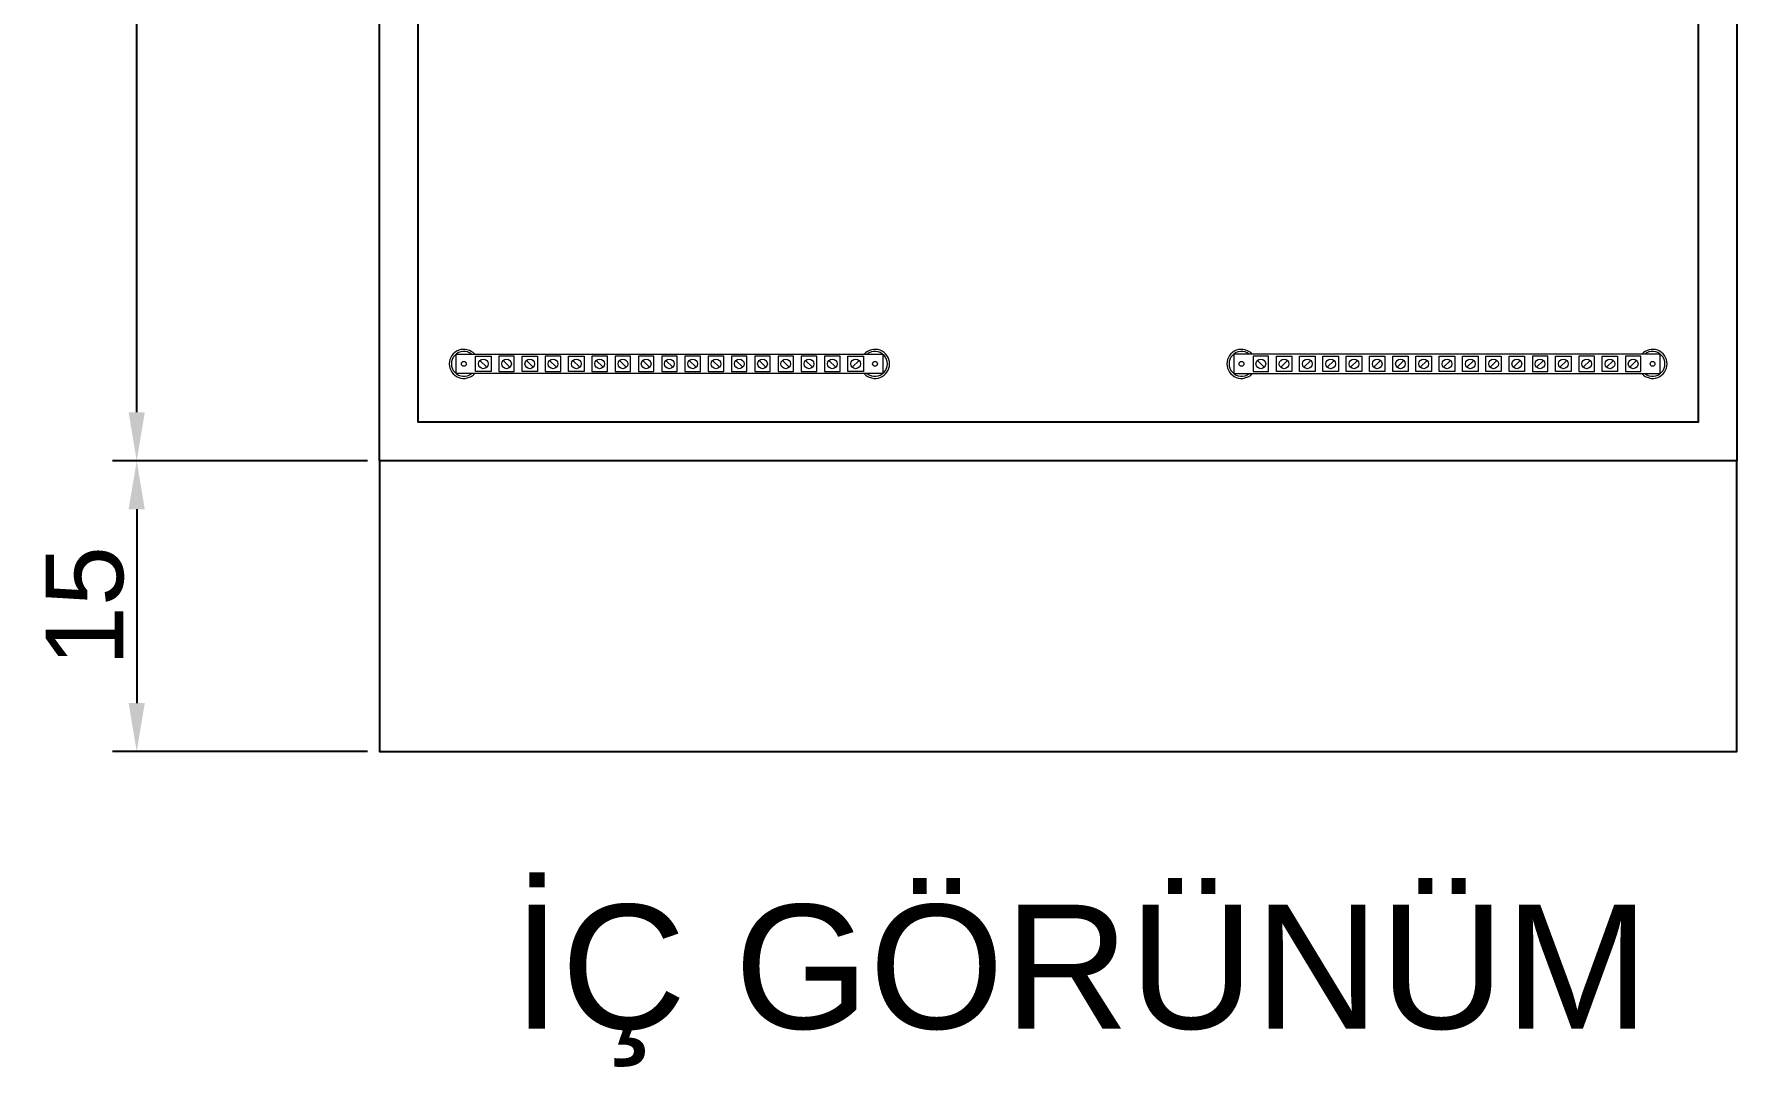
# Model space of a CAD drawing. Header units: millimetres. Extents: x 2046 to 14753, y 2361 to 29276.
# Drawn here: x 10064.7 to 10152.5, y 2985.7 to 3039 of the extents above; entities that cross this region are included whole.
import ezdxf

# ---------------------------------------------------------------- set-up
doc = ezdxf.new("R2010")
doc.units = ezdxf.units.MM
doc.linetypes.add('DOT', pattern=[6.35, 0, -6.35])
doc.layers.add('HAT', color=3, linetype='Continuous')
doc.layers.add('PLOTRAHMEN', color=1, linetype='Continuous')
doc.layers.add('OLCU', color=1, linetype='Continuous', lineweight=140)
doc.styles.get("Standard").update_dxf_attribs({"font": 'arial.ttf'})
doc.dimstyles.new('ISO-25', dxfattribs={"dimtxt": 2.5, "dimasz": 2.5, "dimexe": 1.25, "dimexo": 0.625, "dimtad": 1, "dimtxsty": 'Standard', "dimcen": 2.5, "dimadec": 0, "dimazin": 0, "dimtfac": 1, "dimtmove": 0, "dimatfit": 3, "dimfxl": 1, "dimarcsym": 0})

# ---------------------------------------------------------------- blocks, each defined once
blk = doc.blocks.new('*D249')
at = {"layer": 'Defpoints', "color": 0, "transparency": 16777216}
for p in [(10069.968, 3196.963), (10082.489, 3196.963), (10082.489, 3016.963)]:
    blk.add_point(p, dxfattribs=at)
at = {"layer": 'HAT', "color": 0, "lineweight": -2, "transparency": 16777216}
for p, q in [((10081.864, 3196.963), (10068.718, 3196.963)), ((10069.968, 3019.463), (10069.968, 3194.463)), ((10081.864, 3016.963), (10068.718, 3016.963))]:
    blk.add_line(p, q, dxfattribs=at)
at = {"layer": 'HAT', "color": 0, "transparency": 16777216}
for points in [[(10069.551, 3194.463), (10070.385, 3194.463), (10069.968, 3196.963)], [(10069.551, 3019.463), (10070.385, 3019.463), (10069.968, 3016.963)]]:
    blk.add_solid(points, dxfattribs=at)
at = {"layer": 'HAT', "transparency": 16777216, "insert": (10067.301, 3106.963), "char_height": 4, "attachment_point": 5, "rotation": 90, "bg_fill": 3, "box_fill_scale": 1.1, "bg_fill_color": 256, "bg_fill_true_color": 13158600, "bg_fill_transparency": 0}
blk.add_mtext('180', dxfattribs=at)
blk = doc.blocks.new('*D251')
at = {"layer": 'Defpoints', "color": 0, "transparency": 16777216}
for p in [(10082.489, 3016.963), (10069.968, 3001.963), (10082.489, 3001.963)]:
    blk.add_point(p, dxfattribs=at)
at = {"layer": 'HAT', "color": 0, "lineweight": -2, "transparency": 16777216}
for p, q in [((10081.864, 3016.963), (10068.718, 3016.963)), ((10069.968, 3014.463), (10069.968, 3004.463)), ((10081.864, 3001.963), (10068.718, 3001.963))]:
    blk.add_line(p, q, dxfattribs=at)
at = {"layer": 'HAT', "color": 0, "transparency": 16777216}
for points in [[(10069.551, 3014.463), (10070.385, 3014.463), (10069.968, 3016.963)], [(10069.551, 3004.463), (10070.385, 3004.463), (10069.968, 3001.963)]]:
    blk.add_solid(points, dxfattribs=at)
at = {"layer": 'HAT', "transparency": 16777216, "insert": (10067.301, 3009.463), "char_height": 4, "attachment_point": 5, "rotation": 90, "bg_fill": 3, "box_fill_scale": 1.1, "bg_fill_color": 256, "bg_fill_true_color": 13158600, "bg_fill_transparency": 0}
blk.add_mtext('15', dxfattribs=at)

msp = doc.modelspace()

# ---------------------------------------------------------------- linework, layer by layer
at = {"lineweight": 9}
for points in [[(10086.44, 3022.463), (10108.44, 3022.463), (10108.44, 3021.463), (10086.44, 3021.463)], [(10148.538, 3022.463), (10126.538, 3022.463), (10126.538, 3021.463), (10148.538, 3021.463)]]:
    msp.add_lwpolyline(points, close=True, dxfattribs=at)
for centre in [(10086.84, 3021.963), (10108.04, 3021.963), (10108.04, 3021.963), (10126.938, 3021.963), (10126.938, 3021.963), (10148.138, 3021.963)]:
    msp.add_circle(centre, 0.125, dxfattribs=at)
for centre, radius, start, end in [((10086.84, 3021.963), 0.75, 41.81031, 318.18969), ((10086.84, 3021.963), 0.64, 51.34019, 308.65981), ((10108.04, 3021.963), 0.75, 221.81031, 138.18969), ((10108.04, 3021.963), 0.64, 231.34019, 128.65981), ((10126.938, 3021.963), 0.75, 41.81031, 318.18969), ((10126.938, 3021.963), 0.64, 51.34019, 308.65981), ((10148.138, 3021.963), 0.75, 221.81031, 138.18969), ((10148.138, 3021.963), 0.64, 231.34019, 128.65981)]:
    msp.add_arc(centre, radius, start, end, dxfattribs=at)
at = {"layer": 'HAT', "color": 1}
for points in [[(10082.489, 3196.963), (10152.489, 3196.963), (10152.489, 3016.963), (10082.489, 3016.963)], [(10084.489, 3194.963), (10150.489, 3194.963), (10150.489, 3018.963), (10084.489, 3018.963)]]:
    msp.add_lwpolyline(points, close=True, dxfattribs=at)
at = {"layer": 'OLCU', "lineweight": 9, "ltscale": 200}
for p, q in [((10088.017, 3021.786), (10087.663, 3022.14)), ((10089.217, 3021.786), (10088.863, 3022.14)), ((10090.063, 3022.14), (10090.417, 3021.786)), ((10091.617, 3021.786), (10091.263, 3022.14)), ((10092.817, 3021.786), (10092.463, 3022.14)), ((10094.017, 3021.786), (10093.663, 3022.14)), ((10095.217, 3021.786), (10094.863, 3022.14)), ((10096.417, 3021.786), (10096.063, 3022.14)), ((10097.617, 3021.786), (10097.263, 3022.14)), ((10098.817, 3021.786), (10098.463, 3022.14)), ((10100.017, 3021.786), (10099.663, 3022.14)), ((10101.217, 3021.786), (10100.863, 3022.14)), ((10102.417, 3021.786), (10102.063, 3022.14)), ((10103.617, 3021.786), (10103.263, 3022.14)), ((10104.817, 3021.786), (10104.463, 3022.14)), ((10106.017, 3021.786), (10105.663, 3022.14)), ((10106.863, 3021.786), (10107.217, 3022.14)), ((10128.115, 3021.786), (10127.761, 3022.14)), ((10128.961, 3021.786), (10129.315, 3022.14)), ((10130.161, 3021.786), (10130.515, 3022.14)), ((10131.361, 3021.786), (10131.715, 3022.14)), ((10132.561, 3021.786), (10132.915, 3022.14)), ((10133.761, 3021.786), (10134.115, 3022.14)), ((10134.961, 3021.786), (10135.315, 3022.14)), ((10136.161, 3021.786), (10136.515, 3022.14)), ((10137.361, 3021.786), (10137.715, 3022.14)), ((10138.561, 3021.786), (10138.915, 3022.14)), ((10139.761, 3021.786), (10140.115, 3022.14)), ((10140.961, 3021.786), (10141.315, 3022.14)), ((10142.161, 3021.786), (10142.515, 3022.14)), ((10143.361, 3021.786), (10143.715, 3022.14)), ((10144.915, 3022.14), (10144.561, 3021.786)), ((10145.761, 3021.786), (10146.115, 3022.14)), ((10146.961, 3021.786), (10147.315, 3022.14))]:
    msp.add_line(p, q, dxfattribs=at)
for points in [[(10087.44, 3022.363), (10088.24, 3022.363), (10088.24, 3021.563), (10087.44, 3021.563)], [(10089.44, 3022.363), (10088.64, 3022.363), (10088.64, 3021.563), (10089.44, 3021.563)], [(10089.84, 3022.363), (10090.64, 3022.363), (10090.64, 3021.563), (10089.84, 3021.563)], [(10091.84, 3022.363), (10091.04, 3022.363), (10091.04, 3021.563), (10091.84, 3021.563)], [(10092.24, 3022.363), (10093.04, 3022.363), (10093.04, 3021.563), (10092.24, 3021.563)], [(10094.24, 3022.363), (10093.44, 3022.363), (10093.44, 3021.563), (10094.24, 3021.563)], [(10095.44, 3022.363), (10094.64, 3022.363), (10094.64, 3021.563), (10095.44, 3021.563)], [(10096.64, 3022.363), (10095.84, 3022.363), (10095.84, 3021.563), (10096.64, 3021.563)], [(10097.84, 3022.363), (10097.04, 3022.363), (10097.04, 3021.563), (10097.84, 3021.563)], [(10099.04, 3022.363), (10098.24, 3022.363), (10098.24, 3021.563), (10099.04, 3021.563)], [(10100.24, 3022.363), (10099.44, 3022.363), (10099.44, 3021.563), (10100.24, 3021.563)], [(10101.44, 3022.363), (10100.64, 3022.363), (10100.64, 3021.563), (10101.44, 3021.563)], [(10102.64, 3022.363), (10101.84, 3022.363), (10101.84, 3021.563), (10102.64, 3021.563)], [(10103.84, 3022.363), (10103.04, 3022.363), (10103.04, 3021.563), (10103.84, 3021.563)], [(10105.04, 3022.363), (10104.24, 3022.363), (10104.24, 3021.563), (10105.04, 3021.563)], [(10106.24, 3022.363), (10105.44, 3022.363), (10105.44, 3021.563), (10106.24, 3021.563)], [(10106.64, 3022.363), (10107.44, 3022.363), (10107.44, 3021.563), (10106.64, 3021.563)], [(10128.338, 3022.363), (10127.538, 3022.363), (10127.538, 3021.563), (10128.338, 3021.563)], [(10128.738, 3022.363), (10129.538, 3022.363), (10129.538, 3021.563), (10128.738, 3021.563)], [(10129.938, 3022.363), (10130.738, 3022.363), (10130.738, 3021.563), (10129.938, 3021.563)], [(10131.138, 3022.363), (10131.938, 3022.363), (10131.938, 3021.563), (10131.138, 3021.563)], [(10132.338, 3022.363), (10133.138, 3022.363), (10133.138, 3021.563), (10132.338, 3021.563)], [(10133.538, 3022.363), (10134.338, 3022.363), (10134.338, 3021.563), (10133.538, 3021.563)], [(10134.738, 3022.363), (10135.538, 3022.363), (10135.538, 3021.563), (10134.738, 3021.563)], [(10135.938, 3022.363), (10136.738, 3022.363), (10136.738, 3021.563), (10135.938, 3021.563)], [(10137.138, 3022.363), (10137.938, 3022.363), (10137.938, 3021.563), (10137.138, 3021.563)], [(10138.338, 3022.363), (10139.138, 3022.363), (10139.138, 3021.563), (10138.338, 3021.563)], [(10139.538, 3022.363), (10140.338, 3022.363), (10140.338, 3021.563), (10139.538, 3021.563)], [(10140.738, 3022.363), (10141.538, 3022.363), (10141.538, 3021.563), (10140.738, 3021.563)], [(10142.738, 3022.363), (10141.938, 3022.363), (10141.938, 3021.563), (10142.738, 3021.563)], [(10143.138, 3022.363), (10143.938, 3022.363), (10143.938, 3021.563), (10143.138, 3021.563)], [(10145.138, 3022.363), (10144.338, 3022.363), (10144.338, 3021.563), (10145.138, 3021.563)], [(10145.538, 3022.363), (10146.338, 3022.363), (10146.338, 3021.563), (10145.538, 3021.563)], [(10147.538, 3022.363), (10146.738, 3022.363), (10146.738, 3021.563), (10147.538, 3021.563)]]:
    msp.add_lwpolyline(points, close=True, dxfattribs=at)
for centre in [(10087.84, 3021.963), (10089.04, 3021.963), (10090.24, 3021.963), (10091.44, 3021.963), (10092.64, 3021.963), (10093.84, 3021.963), (10095.04, 3021.963), (10096.24, 3021.963), (10097.44, 3021.963), (10098.64, 3021.963), (10099.84, 3021.963), (10101.04, 3021.963), (10102.24, 3021.963), (10103.44, 3021.963), (10104.64, 3021.963), (10105.84, 3021.963), (10107.04, 3021.963), (10127.938, 3021.963), (10129.138, 3021.963), (10130.338, 3021.963), (10131.538, 3021.963), (10132.738, 3021.963), (10133.938, 3021.963), (10135.138, 3021.963), (10136.338, 3021.963), (10137.538, 3021.963), (10138.738, 3021.963), (10139.938, 3021.963), (10141.138, 3021.963), (10142.338, 3021.963), (10143.538, 3021.963), (10144.738, 3021.963), (10145.938, 3021.963), (10147.138, 3021.963)]:
    msp.add_circle(centre, 0.25, dxfattribs=at)

# ---------------------------------------------------------------- texts
at = {"layer": 'PLOTRAHMEN', "linetype": 'DOT', "insert": (10089.363, 2994.06), "char_height": 6.4, "attachment_point": 1}
msp.add_mtext_dynamic_manual_height_columns('İÇ GÖRÜNÜM', width=93.5237, gutter_width=10, heights=[0], dxfattribs=at)

# ---------------------------------------------------------------- next in the draw order: dimensions: what is measured, and where the dimension line sits
at = {"layer": 'HAT', "color": 4}
dim = msp.add_linear_dim(base=(10069.968, 3196.963), p1=(10082.489, 3016.963), p2=(10082.489, 3196.963), angle=90, dimstyle='ISO-25', override={"dimtxt": 4, "dimcen": -2.5, "dimclrt": 256, "dimtfill": 1}, dxfattribs=at)
dim.commit()
dim.dimension.update_dxf_attribs({"geometry": '*D249', "text_midpoint": (10067.301, 3106.963)})

# ---------------------------------------------------------------- next in the draw order: linework, layer by layer
at = {"layer": 'HAT', "color": 1}
msp.add_lwpolyline([(10082.489, 3016.963), (10082.489, 3001.963), (10152.489, 3001.963), (10152.489, 3016.963)], dxfattribs=at)

# ---------------------------------------------------------------- next in the draw order: dimensions: what is measured, and where the dimension line sits
at = {"layer": 'HAT', "color": 4}
dim = msp.add_linear_dim(base=(10069.968, 3001.963), p1=(10082.489, 3016.963), p2=(10082.489, 3001.963), angle=90, dimstyle='ISO-25', override={"dimtxt": 4, "dimcen": -2.5, "dimclrt": 256, "dimtfill": 1}, dxfattribs=at)
dim.commit()
dim.dimension.update_dxf_attribs({"geometry": '*D251', "text_midpoint": (10067.301, 3009.463)})

doc.saveas('drawing.dxf')
